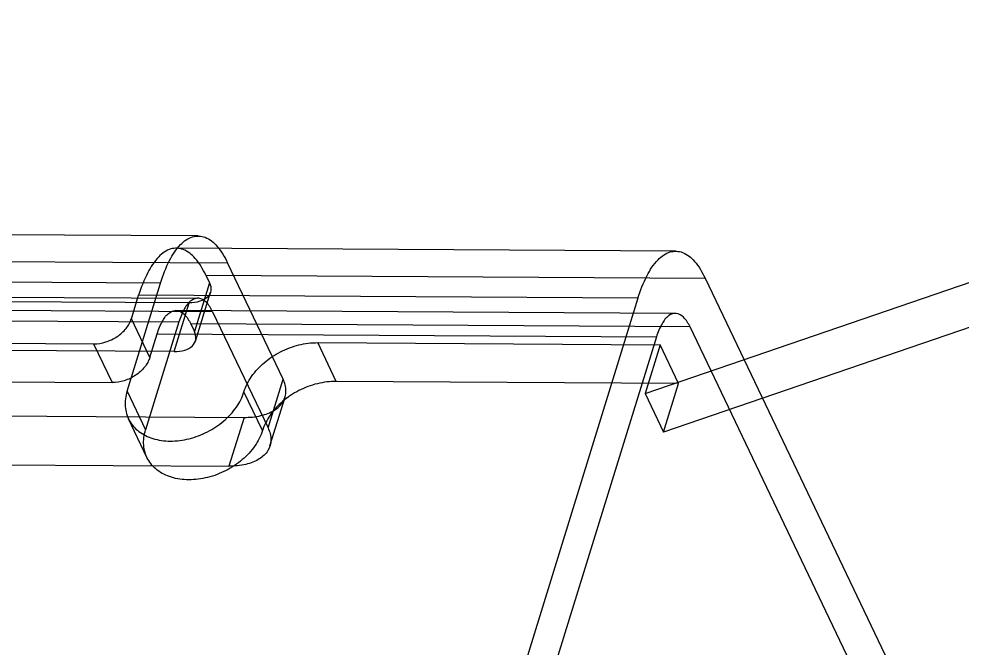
# Model space of a CAD drawing. Header units: millimetres. Extents: x 753 to 1632, y 352 to 973.
# Drawn here: x 1221.083 to 1224.87, y 783.442 to 785.969 of the extents above; entities that cross this region are included whole.
import ezdxf

# ---------------------------------------------------------------- set-up
doc = ezdxf.new("R2010")
doc.units = ezdxf.units.MM
doc.header["$LTSCALE"] = 30.734
doc.layers.get('0').update_dxf_attribs({"linetype": 'CONTINUOUS'})

msp = doc.modelspace()

# ---------------------------------------------------------------- linework, layer by layer
at = {"color": 6, "linetype": 'Continuous'}
for p, q in [((1223.59703, 784.46457), (1227.99174, 785.96855)), ((1228.06596, 785.81315), (1223.67126, 784.30917)), ((1221.80322, 785.09696), (1219.03205, 785.11344)), ((1223.7199, 785.03607), (1221.71543, 785.04799)), ((1219.15011, 785.00511), (1221.92127, 784.98863)), ((1222.14394, 784.52244), (1221.92127, 784.98863)), ((1221.6518, 784.90776), (1218.88063, 784.92424)), ((1221.51769, 784.47379), (1221.6518, 784.90776)), ((1221.84833, 784.90859), (1221.78781, 784.71275)), ((1221.83349, 784.93967), (1223.83796, 784.92774)), ((1221.83349, 784.93967), (1221.84833, 784.90859)), ((1223.83796, 784.92774), (1228.91476, 774.29863)), ((1221.79193, 784.67509), (1221.85245, 784.87092)), ((1219.03056, 784.86344), (1221.80173, 784.84696)), ((1221.76684, 784.82849), (1219.08805, 784.84443)), ((1221.53496, 784.7648), (1221.56401, 784.8588)), ((1223.56848, 784.84687), (1221.56401, 784.8588)), ((1223.56848, 784.84687), (1223.07467, 783.24889)), ((1221.86076, 784.7928), (1219.08959, 784.80928)), ((1221.70633, 784.63266), (1221.76684, 784.82849)), ((1223.71841, 784.78608), (1221.71394, 784.798)), ((1218.95486, 784.76884), (1221.72602, 784.75236)), ((1221.60918, 784.6094), (1221.53496, 784.7648)), ((1221.86076, 784.7928), (1222.08342, 784.32661)), ((1221.72602, 784.75236), (1221.59191, 784.3184)), ((1223.77744, 784.73191), (1221.77297, 784.74383)), ((1221.77297, 784.74383), (1221.78781, 784.71275)), ((1228.85424, 774.1028), (1223.77744, 784.73191)), ((1221.60918, 784.6094), (1221.63823, 784.7034)), ((1221.63823, 784.7034), (1223.64271, 784.69148)), ((1223.64271, 784.69148), (1223.14889, 783.09349)), ((1218.70462, 784.67961), (1221.38341, 784.66368)), ((1221.70633, 784.63266), (1219.02753, 784.6486)), ((1221.38341, 784.66368), (1221.45763, 784.50828)), ((1222.28305, 784.66857), (1223.65755, 784.6604)), ((1222.35727, 784.51318), (1222.28305, 784.66857)), ((1223.65755, 784.6604), (1223.59703, 784.46457)), ((1223.73177, 784.505), (1223.65755, 784.6604)), ((1218.77884, 784.52421), (1221.45763, 784.50828)), ((1222.08342, 784.32661), (1222.14394, 784.52244)), ((1223.73177, 784.505), (1222.35727, 784.51318)), ((1223.67126, 784.30917), (1223.73177, 784.505)), ((1221.51769, 784.47379), (1221.59191, 784.3184)), ((1222.06116, 784.31561), (1221.98694, 784.471)), ((1223.59703, 784.46457), (1223.67126, 784.30917)), ((1222.09135, 784.25417), (1222.15187, 784.45)), ((1219.67793, 784.38215), (1221.98723, 784.36842)), ((1221.59734, 784.20753), (1221.52312, 784.36293)), ((1221.98723, 784.36842), (1221.92672, 784.17258)), ((1219.61741, 784.18632), (1221.92672, 784.17258))]:
    msp.add_line(p, q, dxfattribs=at)
for points, start_tangent, end_tangent in [([(1221.6518, 784.90776), (1221.68829, 784.99875), (1221.7323, 785.06205), (1221.78086, 785.09367), (1221.83072, 785.09159), (1221.8786, 785.05587), (1221.92127, 784.98863)], (0.2952474, 0.9554208), (0.4309932, -0.9023552)), ([(1221.83349, 784.93967), (1221.79082, 785.0069), (1221.74294, 785.04263), (1221.69307, 785.04471), (1221.64452, 785.0131), (1221.60051, 784.94979), (1221.56401, 784.8588)], (-0.4309932, 0.9023552), (-0.2952474, -0.9554208)), ([(1223.56848, 784.84687), (1223.60498, 784.93786), (1223.64899, 785.00117), (1223.69754, 785.03279), (1223.74741, 785.03071), (1223.79529, 784.99498), (1223.83796, 784.92774)], (0.2952474, 0.9554208), (0.4309932, -0.9023552)), ([(1221.84833, 784.90859), (1221.85392, 784.87748), (1221.84045, 784.85166), (1221.81017, 784.83447), (1221.76684, 784.82849)], (0.4309932, -0.9023552), (-0.9999823, 0.0059479)), ([(1221.86076, 784.7928), (1221.83477, 784.83132), (1221.80552, 784.84674), (1221.77581, 784.83782), (1221.74843, 784.80541), (1221.72602, 784.75236)], (-0.4309932, 0.9023552), (-0.2952474, -0.9554208)), ([(1221.63823, 784.7034), (1221.66065, 784.75645), (1221.68803, 784.78886), (1221.71774, 784.79778), (1221.74698, 784.78236), (1221.77297, 784.74383)], (0.2952474, 0.9554208), (0.4309932, -0.9023552)), ([(1221.38341, 784.66368), (1221.43215, 784.67128), (1221.47754, 784.693), (1221.51353, 784.72558), (1221.53496, 784.7648)], (0.9999823, -0.0059479), (0.2952474, 0.9554208)), ([(1223.77744, 784.73191), (1223.75145, 784.77044), (1223.72221, 784.78585), (1223.69249, 784.77693), (1223.66512, 784.74452), (1223.64271, 784.69148)], (-0.4309932, 0.9023552), (-0.2952474, -0.9554208)), ([(1221.70633, 784.63266), (1221.74965, 784.63864), (1221.77993, 784.65583), (1221.79341, 784.68165), (1221.78781, 784.71275)], (0.9999823, -0.0059479), (-0.4309932, 0.9023552)), ([(1221.98694, 784.471), (1222.01756, 784.53261), (1222.06799, 784.58777), (1222.1333, 784.63134), (1222.2073, 784.6592), (1222.28305, 784.66857)], (0.2952474, 0.9554208), (0.9999823, -0.0059479)), ([(1221.60918, 784.6094), (1221.58776, 784.57018), (1221.55176, 784.5376), (1221.50637, 784.51588), (1221.45763, 784.50828)], (-0.2952474, -0.9554208), (-0.9999823, 0.0059479)), ([(1221.98723, 784.36842), (1222.05517, 784.37565), (1222.10887, 784.39734), (1222.14343, 784.4313), (1222.15557, 784.47434), (1222.14394, 784.52244)], (0.9999823, -0.0059479), (-0.4309932, 0.9023552)), ([(1222.35727, 784.51318), (1222.28151, 784.50381), (1222.2075, 784.47593), (1222.1422, 784.43236), (1222.09178, 784.37721), (1222.06116, 784.31561)], (-0.9999823, 0.0059479), (-0.2952474, -0.9554208)), ([(1221.51769, 784.47379), (1221.51019, 784.41205), (1221.52641, 784.35649), (1221.5646, 784.31231), (1221.62114, 784.28367), (1221.69083, 784.27343)], (-0.2952474, -0.9554208), (0.9999823, -0.0059479)), ([(1221.69083, 784.27343), (1221.7666, 784.2828), (1221.8406, 784.31067), (1221.9059, 784.35425), (1221.95633, 784.4094), (1221.98694, 784.471)], (0.9999823, -0.0059479), (0.2952474, 0.9554208)), ([(1221.76505, 784.11804), (1221.69535, 784.12827), (1221.63881, 784.15692), (1221.60063, 784.20111), (1221.58441, 784.25666), (1221.59191, 784.3184)], (-0.9999823, 0.0059479), (0.2952474, 0.9554208)), ([(1222.06116, 784.31561), (1222.03054, 784.254), (1221.98011, 784.19884), (1221.91481, 784.15527), (1221.84081, 784.1274), (1221.76505, 784.11804)], (-0.2952474, -0.9554208), (-0.9999823, 0.0059479)), ([(1222.08342, 784.32661), (1222.09506, 784.2785), (1222.08291, 784.23546), (1222.04834, 784.2015), (1221.99464, 784.17981), (1221.92672, 784.17258)], (0.4309932, -0.9023552), (-0.9999823, 0.0059479))]:
    msp.add_spline(points, degree=3, dxfattribs=dict(at, start_tangent=start_tangent, end_tangent=end_tangent))

doc.saveas('drawing.dxf')
